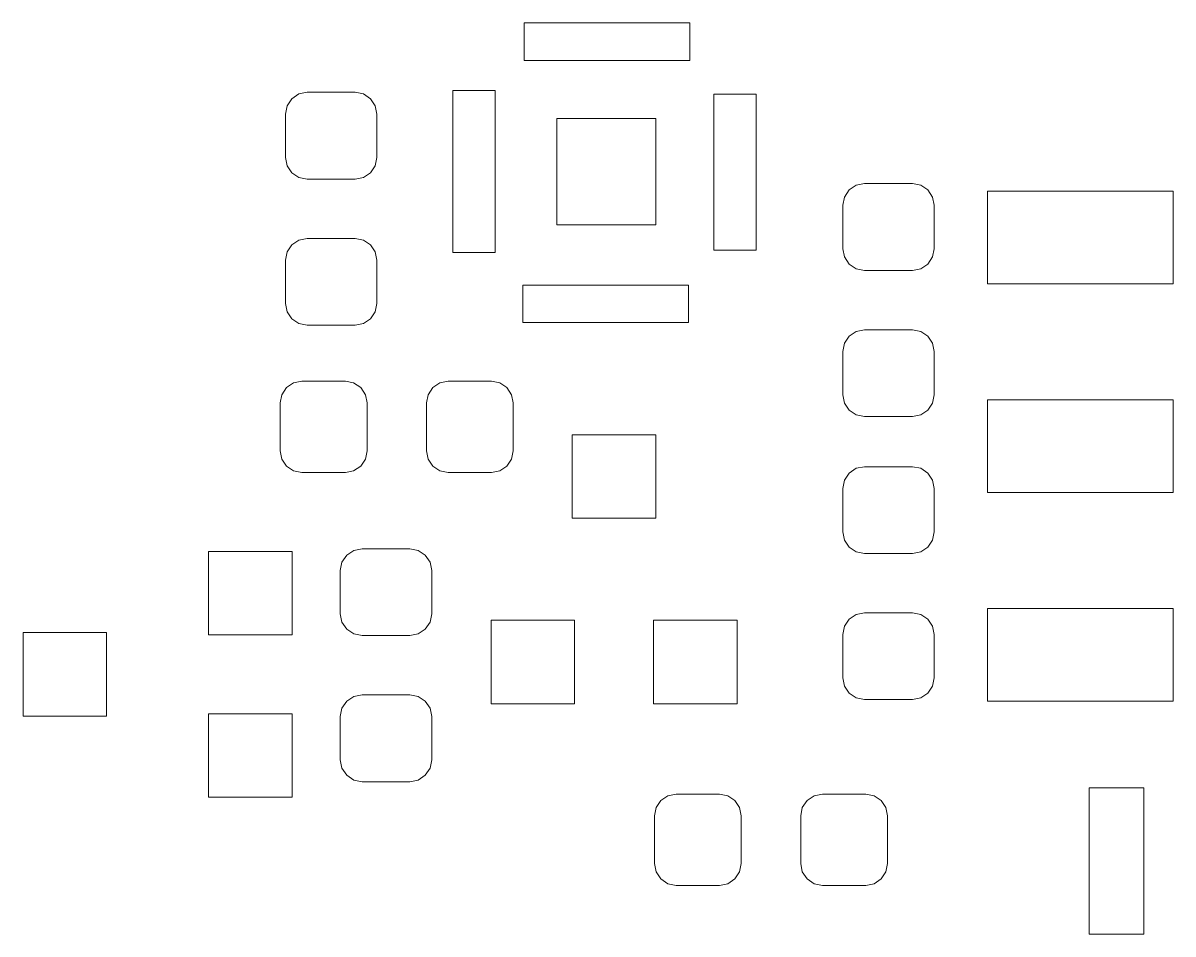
# Model space of a CAD drawing. Header units: millimetres. Extents: x -38 to 35, y -96 to 126.
# Drawn here: x 14.05 to 26.63, y 115.55 to 125.53 of the extents above; entities that cross this region are included whole.
import ezdxf

# ---------------------------------------------------------------- set-up
doc = ezdxf.new("R2010")
doc.units = ezdxf.units.MM
doc.header["$MEASUREMENT"] = 0
doc.layers.add('Layer 1', color=7, linetype='Continuous')

msp = doc.modelspace()

# ---------------------------------------------------------------- linework, layer by layer
at = {"layer": 'Layer 1', "color": 250, "lineweight": 20}
for points in [[(21.3439, 125.1182), (21.3439, 125.1182), (19.5314, 125.1182), (19.5314, 125.1182), (19.5314, 125.1182), (19.5314, 125.1182), (19.5314, 125.5284), (19.5314, 125.5284), (19.5314, 125.5284), (19.5314, 125.5284), (21.3439, 125.5284), (21.3439, 125.5284), (21.3439, 125.5284), (21.3439, 125.5284), (21.3439, 125.1182), (21.3439, 125.1182)], [(19.2139, 123.0148), (19.2139, 123.0148), (18.7509, 123.0148), (18.7509, 123.0148), (18.7509, 123.0148), (18.7509, 123.0148), (18.7509, 124.7876), (18.7509, 124.7876), (18.7509, 124.7876), (18.7509, 124.7876), (19.2139, 124.7876), (19.2139, 124.7876), (19.2139, 124.7876), (19.2139, 124.7876), (19.2139, 123.0148), (19.2139, 123.0148)], [(22.0715, 123.0414), (22.0715, 123.0414), (21.6085, 123.0414), (21.6085, 123.0414), (21.6085, 123.0414), (21.6085, 123.0414), (21.6085, 124.7479), (21.6085, 124.7479), (21.6085, 124.7479), (21.6085, 124.7479), (22.0715, 124.7479), (22.0715, 124.7479), (22.0715, 124.7479), (22.0715, 124.7479), (22.0715, 123.0414), (22.0715, 123.0414)], [(20.9735, 123.3192), (20.9735, 123.3192), (19.8887, 123.3192), (19.8887, 123.3192), (19.8887, 123.3192), (19.8887, 123.3192), (19.8887, 124.4834), (19.8887, 124.4834), (19.8887, 124.4834), (19.8887, 124.4834), (20.9735, 124.4834), (20.9735, 124.4834), (20.9735, 124.4834), (20.9735, 124.4834), (20.9735, 123.3192), (20.9735, 123.3192)], [(21.3307, 122.2475), (21.3307, 122.2475), (19.5182, 122.2475), (19.5182, 122.2475), (19.5182, 122.2475), (19.5182, 122.2475), (19.5182, 122.6577), (19.5182, 122.6577), (19.5182, 122.6577), (19.5182, 122.6577), (21.3307, 122.6577), (21.3307, 122.6577), (21.3307, 122.6577), (21.3307, 122.6577), (21.3307, 122.2475), (21.3307, 122.2475)]]:
    msp.add_open_spline(points, degree=3, knots=[0, 0, 0, 0, 0.2, 0.2, 0.2, 0.2, 0.4, 0.4, 0.4, 0.4, 0.6, 0.6, 0.6, 0.6, 1, 1, 1, 1], dxfattribs=at)
at = {"layer": 'Layer 1', "lineweight": 9}
for points, knots in [([(17.6822, 123.819), (17.6822, 123.819), (17.7731, 123.8371), (17.7731, 123.8371), (17.7731, 123.8371), (17.7731, 123.8371), (17.8501, 123.8886), (17.8501, 123.8886), (17.8501, 123.8886), (17.8501, 123.8886), (17.9016, 123.9656), (17.9016, 123.9656), (17.9016, 123.9656), (17.9016, 123.9656), (17.9197, 124.0565), (17.9197, 124.0565), (17.9197, 124.0565), (17.9197, 124.0565), (17.9197, 124.5315), (17.9197, 124.5315), (17.9197, 124.5315), (17.9197, 124.5315), (17.9016, 124.6224), (17.9016, 124.6224), (17.9016, 124.6224), (17.9016, 124.6224), (17.8501, 124.6994), (17.8501, 124.6994), (17.8501, 124.6994), (17.8501, 124.6994), (17.7731, 124.7509), (17.7731, 124.7509), (17.7731, 124.7509), (17.7731, 124.7509), (17.6822, 124.769), (17.6822, 124.769), (17.6822, 124.769), (17.6822, 124.769), (17.1572, 124.769), (17.1572, 124.769), (17.1572, 124.769), (17.1572, 124.769), (17.0663, 124.7509), (17.0663, 124.7509), (17.0663, 124.7509), (17.0663, 124.7509), (16.9893, 124.6994), (16.9893, 124.6994), (16.9893, 124.6994), (16.9893, 124.6994), (16.9378, 124.6224), (16.9378, 124.6224), (16.9378, 124.6224), (16.9378, 124.6224), (16.9197, 124.5315), (16.9197, 124.5315), (16.9197, 124.5315), (16.9197, 124.5315), (16.9197, 124.0565), (16.9197, 124.0565), (16.9197, 124.0565), (16.9197, 124.0565), (16.9378, 123.9656), (16.9378, 123.9656), (16.9378, 123.9656), (16.9378, 123.9656), (16.9893, 123.8886), (16.9893, 123.8886), (16.9893, 123.8886), (16.9893, 123.8886), (17.0663, 123.8371), (17.0663, 123.8371), (17.0663, 123.8371), (17.0663, 123.8371), (17.1572, 123.819), (17.1572, 123.819), (17.1572, 123.819), (17.1572, 123.819), (17.6822, 123.819), (17.6822, 123.819)], [0, 0, 0, 0, 0.047619, 0.047619, 0.047619, 0.047619, 0.0952381, 0.0952381, 0.0952381, 0.0952381, 0.1428571, 0.1428571, 0.1428571, 0.1428571, 0.1904762, 0.1904762, 0.1904762, 0.1904762, 0.2380952, 0.2380952, 0.2380952, 0.2380952, 0.2857143, 0.2857143, 0.2857143, 0.2857143, 0.3333333, 0.3333333, 0.3333333, 0.3333333, 0.3809524, 0.3809524, 0.3809524, 0.3809524, 0.4285714, 0.4285714, 0.4285714, 0.4285714, 0.4761905, 0.4761905, 0.4761905, 0.4761905, 0.5238095, 0.5238095, 0.5238095, 0.5238095, 0.5714286, 0.5714286, 0.5714286, 0.5714286, 0.6190476, 0.6190476, 0.6190476, 0.6190476, 0.6666667, 0.6666667, 0.6666667, 0.6666667, 0.7142857, 0.7142857, 0.7142857, 0.7142857, 0.7619048, 0.7619048, 0.7619048, 0.7619048, 0.8095238, 0.8095238, 0.8095238, 0.8095238, 0.8571429, 0.8571429, 0.8571429, 0.8571429, 0.9047619, 0.9047619, 0.9047619, 0.9047619, 1, 1, 1, 1]), ([(23.7822, 122.819), (23.7822, 122.819), (23.8731, 122.8371), (23.8731, 122.8371), (23.8731, 122.8371), (23.8731, 122.8371), (23.9501, 122.8886), (23.9501, 122.8886), (23.9501, 122.8886), (23.9501, 122.8886), (24.0016, 122.9656), (24.0016, 122.9656), (24.0016, 122.9656), (24.0016, 122.9656), (24.0197, 123.0565), (24.0197, 123.0565), (24.0197, 123.0565), (24.0197, 123.0565), (24.0197, 123.5315), (24.0197, 123.5315), (24.0197, 123.5315), (24.0197, 123.5315), (24.0016, 123.6224), (24.0016, 123.6224), (24.0016, 123.6224), (24.0016, 123.6224), (23.9501, 123.6994), (23.9501, 123.6994), (23.9501, 123.6994), (23.9501, 123.6994), (23.8731, 123.7509), (23.8731, 123.7509), (23.8731, 123.7509), (23.8731, 123.7509), (23.7822, 123.769), (23.7822, 123.769), (23.7822, 123.769), (23.7822, 123.769), (23.2572, 123.769), (23.2572, 123.769), (23.2572, 123.769), (23.2572, 123.769), (23.1663, 123.7509), (23.1663, 123.7509), (23.1663, 123.7509), (23.1663, 123.7509), (23.0893, 123.6994), (23.0893, 123.6994), (23.0893, 123.6994), (23.0893, 123.6994), (23.0378, 123.6224), (23.0378, 123.6224), (23.0378, 123.6224), (23.0378, 123.6224), (23.0197, 123.5315), (23.0197, 123.5315), (23.0197, 123.5315), (23.0197, 123.5315), (23.0197, 123.0565), (23.0197, 123.0565), (23.0197, 123.0565), (23.0197, 123.0565), (23.0378, 122.9656), (23.0378, 122.9656), (23.0378, 122.9656), (23.0378, 122.9656), (23.0893, 122.8886), (23.0893, 122.8886), (23.0893, 122.8886), (23.0893, 122.8886), (23.1663, 122.8371), (23.1663, 122.8371), (23.1663, 122.8371), (23.1663, 122.8371), (23.2572, 122.819), (23.2572, 122.819), (23.2572, 122.819), (23.2572, 122.819), (23.7822, 122.819), (23.7822, 122.819)], [0, 0, 0, 0, 0.047619, 0.047619, 0.047619, 0.047619, 0.0952381, 0.0952381, 0.0952381, 0.0952381, 0.1428571, 0.1428571, 0.1428571, 0.1428571, 0.1904762, 0.1904762, 0.1904762, 0.1904762, 0.2380952, 0.2380952, 0.2380952, 0.2380952, 0.2857143, 0.2857143, 0.2857143, 0.2857143, 0.3333333, 0.3333333, 0.3333333, 0.3333333, 0.3809524, 0.3809524, 0.3809524, 0.3809524, 0.4285714, 0.4285714, 0.4285714, 0.4285714, 0.4761905, 0.4761905, 0.4761905, 0.4761905, 0.5238095, 0.5238095, 0.5238095, 0.5238095, 0.5714286, 0.5714286, 0.5714286, 0.5714286, 0.6190476, 0.6190476, 0.6190476, 0.6190476, 0.6666667, 0.6666667, 0.6666667, 0.6666667, 0.7142857, 0.7142857, 0.7142857, 0.7142857, 0.7619048, 0.7619048, 0.7619048, 0.7619048, 0.8095238, 0.8095238, 0.8095238, 0.8095238, 0.8571429, 0.8571429, 0.8571429, 0.8571429, 0.9047619, 0.9047619, 0.9047619, 0.9047619, 1, 1, 1, 1]), ([(26.6337, 123.688), (26.6337, 123.688), (24.6017, 123.688), (24.6017, 123.688), (24.6017, 123.688), (24.6017, 123.688), (24.6017, 122.672), (24.6017, 122.672), (24.6017, 122.672), (24.6017, 122.672), (26.6337, 122.672), (26.6337, 122.672), (26.6337, 122.672), (26.6337, 122.672), (26.6337, 123.688), (26.6337, 123.688)], [0, 0, 0, 0, 0.2, 0.2, 0.2, 0.2, 0.4, 0.4, 0.4, 0.4, 0.6, 0.6, 0.6, 0.6, 1, 1, 1, 1]), ([(17.6822, 122.219), (17.6822, 122.219), (17.7731, 122.2371), (17.7731, 122.2371), (17.7731, 122.2371), (17.7731, 122.2371), (17.8501, 122.2886), (17.8501, 122.2886), (17.8501, 122.2886), (17.8501, 122.2886), (17.9016, 122.3656), (17.9016, 122.3656), (17.9016, 122.3656), (17.9016, 122.3656), (17.9197, 122.4565), (17.9197, 122.4565), (17.9197, 122.4565), (17.9197, 122.4565), (17.9197, 122.9315), (17.9197, 122.9315), (17.9197, 122.9315), (17.9197, 122.9315), (17.9016, 123.0224), (17.9016, 123.0224), (17.9016, 123.0224), (17.9016, 123.0224), (17.8501, 123.0994), (17.8501, 123.0994), (17.8501, 123.0994), (17.8501, 123.0994), (17.7731, 123.1509), (17.7731, 123.1509), (17.7731, 123.1509), (17.7731, 123.1509), (17.6822, 123.169), (17.6822, 123.169), (17.6822, 123.169), (17.6822, 123.169), (17.1572, 123.169), (17.1572, 123.169), (17.1572, 123.169), (17.1572, 123.169), (17.0663, 123.1509), (17.0663, 123.1509), (17.0663, 123.1509), (17.0663, 123.1509), (16.9893, 123.0994), (16.9893, 123.0994), (16.9893, 123.0994), (16.9893, 123.0994), (16.9378, 123.0224), (16.9378, 123.0224), (16.9378, 123.0224), (16.9378, 123.0224), (16.9197, 122.9315), (16.9197, 122.9315), (16.9197, 122.9315), (16.9197, 122.9315), (16.9197, 122.4565), (16.9197, 122.4565), (16.9197, 122.4565), (16.9197, 122.4565), (16.9378, 122.3656), (16.9378, 122.3656), (16.9378, 122.3656), (16.9378, 122.3656), (16.9893, 122.2886), (16.9893, 122.2886), (16.9893, 122.2886), (16.9893, 122.2886), (17.0663, 122.2371), (17.0663, 122.2371), (17.0663, 122.2371), (17.0663, 122.2371), (17.1572, 122.219), (17.1572, 122.219), (17.1572, 122.219), (17.1572, 122.219), (17.6822, 122.219), (17.6822, 122.219)], [0, 0, 0, 0, 0.047619, 0.047619, 0.047619, 0.047619, 0.0952381, 0.0952381, 0.0952381, 0.0952381, 0.1428571, 0.1428571, 0.1428571, 0.1428571, 0.1904762, 0.1904762, 0.1904762, 0.1904762, 0.2380952, 0.2380952, 0.2380952, 0.2380952, 0.2857143, 0.2857143, 0.2857143, 0.2857143, 0.3333333, 0.3333333, 0.3333333, 0.3333333, 0.3809524, 0.3809524, 0.3809524, 0.3809524, 0.4285714, 0.4285714, 0.4285714, 0.4285714, 0.4761905, 0.4761905, 0.4761905, 0.4761905, 0.5238095, 0.5238095, 0.5238095, 0.5238095, 0.5714286, 0.5714286, 0.5714286, 0.5714286, 0.6190476, 0.6190476, 0.6190476, 0.6190476, 0.6666667, 0.6666667, 0.6666667, 0.6666667, 0.7142857, 0.7142857, 0.7142857, 0.7142857, 0.7619048, 0.7619048, 0.7619048, 0.7619048, 0.8095238, 0.8095238, 0.8095238, 0.8095238, 0.8571429, 0.8571429, 0.8571429, 0.8571429, 0.9047619, 0.9047619, 0.9047619, 0.9047619, 1, 1, 1, 1]), ([(23.7822, 121.219), (23.7822, 121.219), (23.8731, 121.2371), (23.8731, 121.2371), (23.8731, 121.2371), (23.8731, 121.2371), (23.9501, 121.2886), (23.9501, 121.2886), (23.9501, 121.2886), (23.9501, 121.2886), (24.0016, 121.3656), (24.0016, 121.3656), (24.0016, 121.3656), (24.0016, 121.3656), (24.0197, 121.4565), (24.0197, 121.4565), (24.0197, 121.4565), (24.0197, 121.4565), (24.0197, 121.9315), (24.0197, 121.9315), (24.0197, 121.9315), (24.0197, 121.9315), (24.0016, 122.0224), (24.0016, 122.0224), (24.0016, 122.0224), (24.0016, 122.0224), (23.9501, 122.0994), (23.9501, 122.0994), (23.9501, 122.0994), (23.9501, 122.0994), (23.8731, 122.1509), (23.8731, 122.1509), (23.8731, 122.1509), (23.8731, 122.1509), (23.7822, 122.169), (23.7822, 122.169), (23.7822, 122.169), (23.7822, 122.169), (23.2572, 122.169), (23.2572, 122.169), (23.2572, 122.169), (23.2572, 122.169), (23.1663, 122.1509), (23.1663, 122.1509), (23.1663, 122.1509), (23.1663, 122.1509), (23.0893, 122.0994), (23.0893, 122.0994), (23.0893, 122.0994), (23.0893, 122.0994), (23.0378, 122.0224), (23.0378, 122.0224), (23.0378, 122.0224), (23.0378, 122.0224), (23.0197, 121.9315), (23.0197, 121.9315), (23.0197, 121.9315), (23.0197, 121.9315), (23.0197, 121.4565), (23.0197, 121.4565), (23.0197, 121.4565), (23.0197, 121.4565), (23.0378, 121.3656), (23.0378, 121.3656), (23.0378, 121.3656), (23.0378, 121.3656), (23.0893, 121.2886), (23.0893, 121.2886), (23.0893, 121.2886), (23.0893, 121.2886), (23.1663, 121.2371), (23.1663, 121.2371), (23.1663, 121.2371), (23.1663, 121.2371), (23.2572, 121.219), (23.2572, 121.219), (23.2572, 121.219), (23.2572, 121.219), (23.7822, 121.219), (23.7822, 121.219)], [0, 0, 0, 0, 0.047619, 0.047619, 0.047619, 0.047619, 0.0952381, 0.0952381, 0.0952381, 0.0952381, 0.1428571, 0.1428571, 0.1428571, 0.1428571, 0.1904762, 0.1904762, 0.1904762, 0.1904762, 0.2380952, 0.2380952, 0.2380952, 0.2380952, 0.2857143, 0.2857143, 0.2857143, 0.2857143, 0.3333333, 0.3333333, 0.3333333, 0.3333333, 0.3809524, 0.3809524, 0.3809524, 0.3809524, 0.4285714, 0.4285714, 0.4285714, 0.4285714, 0.4761905, 0.4761905, 0.4761905, 0.4761905, 0.5238095, 0.5238095, 0.5238095, 0.5238095, 0.5714286, 0.5714286, 0.5714286, 0.5714286, 0.6190476, 0.6190476, 0.6190476, 0.6190476, 0.6666667, 0.6666667, 0.6666667, 0.6666667, 0.7142857, 0.7142857, 0.7142857, 0.7142857, 0.7619048, 0.7619048, 0.7619048, 0.7619048, 0.8095238, 0.8095238, 0.8095238, 0.8095238, 0.8571429, 0.8571429, 0.8571429, 0.8571429, 0.9047619, 0.9047619, 0.9047619, 0.9047619, 1, 1, 1, 1]), ([(16.8622, 120.8414), (16.8622, 120.8414), (16.8803, 120.7505), (16.8803, 120.7505), (16.8803, 120.7505), (16.8803, 120.7505), (16.9318, 120.6735), (16.9318, 120.6735), (16.9318, 120.6735), (16.9318, 120.6735), (17.0088, 120.622), (17.0088, 120.622), (17.0088, 120.622), (17.0088, 120.622), (17.0997, 120.6039), (17.0997, 120.6039), (17.0997, 120.6039), (17.0997, 120.6039), (17.5747, 120.6039), (17.5747, 120.6039), (17.5747, 120.6039), (17.5747, 120.6039), (17.6656, 120.622), (17.6656, 120.622), (17.6656, 120.622), (17.6656, 120.622), (17.7426, 120.6735), (17.7426, 120.6735), (17.7426, 120.6735), (17.7426, 120.6735), (17.7941, 120.7505), (17.7941, 120.7505), (17.7941, 120.7505), (17.7941, 120.7505), (17.8122, 120.8414), (17.8122, 120.8414), (17.8122, 120.8414), (17.8122, 120.8414), (17.8122, 121.3664), (17.8122, 121.3664), (17.8122, 121.3664), (17.8122, 121.3664), (17.7941, 121.4573), (17.7941, 121.4573), (17.7941, 121.4573), (17.7941, 121.4573), (17.7426, 121.5343), (17.7426, 121.5343), (17.7426, 121.5343), (17.7426, 121.5343), (17.6656, 121.5858), (17.6656, 121.5858), (17.6656, 121.5858), (17.6656, 121.5858), (17.5747, 121.6039), (17.5747, 121.6039), (17.5747, 121.6039), (17.5747, 121.6039), (17.0997, 121.6039), (17.0997, 121.6039), (17.0997, 121.6039), (17.0997, 121.6039), (17.0088, 121.5858), (17.0088, 121.5858), (17.0088, 121.5858), (17.0088, 121.5858), (16.9318, 121.5343), (16.9318, 121.5343), (16.9318, 121.5343), (16.9318, 121.5343), (16.8803, 121.4573), (16.8803, 121.4573), (16.8803, 121.4573), (16.8803, 121.4573), (16.8622, 121.3664), (16.8622, 121.3664), (16.8622, 121.3664), (16.8622, 121.3664), (16.8622, 120.8414), (16.8622, 120.8414)], [0, 0, 0, 0, 0.047619, 0.047619, 0.047619, 0.047619, 0.0952381, 0.0952381, 0.0952381, 0.0952381, 0.1428571, 0.1428571, 0.1428571, 0.1428571, 0.1904762, 0.1904762, 0.1904762, 0.1904762, 0.2380952, 0.2380952, 0.2380952, 0.2380952, 0.2857143, 0.2857143, 0.2857143, 0.2857143, 0.3333333, 0.3333333, 0.3333333, 0.3333333, 0.3809524, 0.3809524, 0.3809524, 0.3809524, 0.4285714, 0.4285714, 0.4285714, 0.4285714, 0.4761905, 0.4761905, 0.4761905, 0.4761905, 0.5238095, 0.5238095, 0.5238095, 0.5238095, 0.5714286, 0.5714286, 0.5714286, 0.5714286, 0.6190476, 0.6190476, 0.6190476, 0.6190476, 0.6666667, 0.6666667, 0.6666667, 0.6666667, 0.7142857, 0.7142857, 0.7142857, 0.7142857, 0.7619048, 0.7619048, 0.7619048, 0.7619048, 0.8095238, 0.8095238, 0.8095238, 0.8095238, 0.8571429, 0.8571429, 0.8571429, 0.8571429, 0.9047619, 0.9047619, 0.9047619, 0.9047619, 1, 1, 1, 1]), ([(18.4622, 120.8414), (18.4622, 120.8414), (18.4803, 120.7505), (18.4803, 120.7505), (18.4803, 120.7505), (18.4803, 120.7505), (18.5318, 120.6735), (18.5318, 120.6735), (18.5318, 120.6735), (18.5318, 120.6735), (18.6088, 120.622), (18.6088, 120.622), (18.6088, 120.622), (18.6088, 120.622), (18.6997, 120.6039), (18.6997, 120.6039), (18.6997, 120.6039), (18.6997, 120.6039), (19.1747, 120.6039), (19.1747, 120.6039), (19.1747, 120.6039), (19.1747, 120.6039), (19.2656, 120.622), (19.2656, 120.622), (19.2656, 120.622), (19.2656, 120.622), (19.3426, 120.6735), (19.3426, 120.6735), (19.3426, 120.6735), (19.3426, 120.6735), (19.3941, 120.7505), (19.3941, 120.7505), (19.3941, 120.7505), (19.3941, 120.7505), (19.4122, 120.8414), (19.4122, 120.8414), (19.4122, 120.8414), (19.4122, 120.8414), (19.4122, 121.3664), (19.4122, 121.3664), (19.4122, 121.3664), (19.4122, 121.3664), (19.3941, 121.4573), (19.3941, 121.4573), (19.3941, 121.4573), (19.3941, 121.4573), (19.3426, 121.5343), (19.3426, 121.5343), (19.3426, 121.5343), (19.3426, 121.5343), (19.2656, 121.5858), (19.2656, 121.5858), (19.2656, 121.5858), (19.2656, 121.5858), (19.1747, 121.6039), (19.1747, 121.6039), (19.1747, 121.6039), (19.1747, 121.6039), (18.6997, 121.6039), (18.6997, 121.6039), (18.6997, 121.6039), (18.6997, 121.6039), (18.6088, 121.5858), (18.6088, 121.5858), (18.6088, 121.5858), (18.6088, 121.5858), (18.5318, 121.5343), (18.5318, 121.5343), (18.5318, 121.5343), (18.5318, 121.5343), (18.4803, 121.4573), (18.4803, 121.4573), (18.4803, 121.4573), (18.4803, 121.4573), (18.4622, 121.3664), (18.4622, 121.3664), (18.4622, 121.3664), (18.4622, 121.3664), (18.4622, 120.8414), (18.4622, 120.8414)], [0, 0, 0, 0, 0.047619, 0.047619, 0.047619, 0.047619, 0.0952381, 0.0952381, 0.0952381, 0.0952381, 0.1428571, 0.1428571, 0.1428571, 0.1428571, 0.1904762, 0.1904762, 0.1904762, 0.1904762, 0.2380952, 0.2380952, 0.2380952, 0.2380952, 0.2857143, 0.2857143, 0.2857143, 0.2857143, 0.3333333, 0.3333333, 0.3333333, 0.3333333, 0.3809524, 0.3809524, 0.3809524, 0.3809524, 0.4285714, 0.4285714, 0.4285714, 0.4285714, 0.4761905, 0.4761905, 0.4761905, 0.4761905, 0.5238095, 0.5238095, 0.5238095, 0.5238095, 0.5714286, 0.5714286, 0.5714286, 0.5714286, 0.6190476, 0.6190476, 0.6190476, 0.6190476, 0.6666667, 0.6666667, 0.6666667, 0.6666667, 0.7142857, 0.7142857, 0.7142857, 0.7142857, 0.7619048, 0.7619048, 0.7619048, 0.7619048, 0.8095238, 0.8095238, 0.8095238, 0.8095238, 0.8571429, 0.8571429, 0.8571429, 0.8571429, 0.9047619, 0.9047619, 0.9047619, 0.9047619, 1, 1, 1, 1]), ([(26.6337, 121.402), (26.6337, 121.402), (24.6017, 121.402), (24.6017, 121.402), (24.6017, 121.402), (24.6017, 121.402), (24.6017, 120.386), (24.6017, 120.386), (24.6017, 120.386), (24.6017, 120.386), (26.6337, 120.386), (26.6337, 120.386), (26.6337, 120.386), (26.6337, 120.386), (26.6337, 121.402), (26.6337, 121.402)], [0, 0, 0, 0, 0.2, 0.2, 0.2, 0.2, 0.4, 0.4, 0.4, 0.4, 0.6, 0.6, 0.6, 0.6, 1, 1, 1, 1]), ([(20.9734, 120.1045), (20.9734, 120.1045), (20.9734, 121.0189), (20.9734, 121.0189), (20.9734, 121.0189), (20.9734, 121.0189), (20.059, 121.0189), (20.059, 121.0189), (20.059, 121.0189), (20.059, 121.0189), (20.059, 120.1045), (20.059, 120.1045), (20.059, 120.1045), (20.059, 120.1045), (20.9734, 120.1045), (20.9734, 120.1045)], [0, 0, 0, 0, 0.2, 0.2, 0.2, 0.2, 0.4, 0.4, 0.4, 0.4, 0.6, 0.6, 0.6, 0.6, 1, 1, 1, 1]), ([(23.7822, 119.719), (23.7822, 119.719), (23.8731, 119.7371), (23.8731, 119.7371), (23.8731, 119.7371), (23.8731, 119.7371), (23.9501, 119.7886), (23.9501, 119.7886), (23.9501, 119.7886), (23.9501, 119.7886), (24.0016, 119.8656), (24.0016, 119.8656), (24.0016, 119.8656), (24.0016, 119.8656), (24.0197, 119.9565), (24.0197, 119.9565), (24.0197, 119.9565), (24.0197, 119.9565), (24.0197, 120.4315), (24.0197, 120.4315), (24.0197, 120.4315), (24.0197, 120.4315), (24.0016, 120.5224), (24.0016, 120.5224), (24.0016, 120.5224), (24.0016, 120.5224), (23.9501, 120.5994), (23.9501, 120.5994), (23.9501, 120.5994), (23.9501, 120.5994), (23.8731, 120.6509), (23.8731, 120.6509), (23.8731, 120.6509), (23.8731, 120.6509), (23.7822, 120.669), (23.7822, 120.669), (23.7822, 120.669), (23.7822, 120.669), (23.2572, 120.669), (23.2572, 120.669), (23.2572, 120.669), (23.2572, 120.669), (23.1663, 120.6509), (23.1663, 120.6509), (23.1663, 120.6509), (23.1663, 120.6509), (23.0893, 120.5994), (23.0893, 120.5994), (23.0893, 120.5994), (23.0893, 120.5994), (23.0378, 120.5224), (23.0378, 120.5224), (23.0378, 120.5224), (23.0378, 120.5224), (23.0197, 120.4315), (23.0197, 120.4315), (23.0197, 120.4315), (23.0197, 120.4315), (23.0197, 119.9565), (23.0197, 119.9565), (23.0197, 119.9565), (23.0197, 119.9565), (23.0378, 119.8656), (23.0378, 119.8656), (23.0378, 119.8656), (23.0378, 119.8656), (23.0893, 119.7886), (23.0893, 119.7886), (23.0893, 119.7886), (23.0893, 119.7886), (23.1663, 119.7371), (23.1663, 119.7371), (23.1663, 119.7371), (23.1663, 119.7371), (23.2572, 119.719), (23.2572, 119.719), (23.2572, 119.719), (23.2572, 119.719), (23.7822, 119.719), (23.7822, 119.719)], [0, 0, 0, 0, 0.047619, 0.047619, 0.047619, 0.047619, 0.0952381, 0.0952381, 0.0952381, 0.0952381, 0.1428571, 0.1428571, 0.1428571, 0.1428571, 0.1904762, 0.1904762, 0.1904762, 0.1904762, 0.2380952, 0.2380952, 0.2380952, 0.2380952, 0.2857143, 0.2857143, 0.2857143, 0.2857143, 0.3333333, 0.3333333, 0.3333333, 0.3333333, 0.3809524, 0.3809524, 0.3809524, 0.3809524, 0.4285714, 0.4285714, 0.4285714, 0.4285714, 0.4761905, 0.4761905, 0.4761905, 0.4761905, 0.5238095, 0.5238095, 0.5238095, 0.5238095, 0.5714286, 0.5714286, 0.5714286, 0.5714286, 0.6190476, 0.6190476, 0.6190476, 0.6190476, 0.6666667, 0.6666667, 0.6666667, 0.6666667, 0.7142857, 0.7142857, 0.7142857, 0.7142857, 0.7619048, 0.7619048, 0.7619048, 0.7619048, 0.8095238, 0.8095238, 0.8095238, 0.8095238, 0.8571429, 0.8571429, 0.8571429, 0.8571429, 0.9047619, 0.9047619, 0.9047619, 0.9047619, 1, 1, 1, 1]), ([(16.9929, 119.7402), (16.9929, 119.7402), (16.0785, 119.7402), (16.0785, 119.7402), (16.0785, 119.7402), (16.0785, 119.7402), (16.0785, 118.8258), (16.0785, 118.8258), (16.0785, 118.8258), (16.0785, 118.8258), (16.9929, 118.8258), (16.9929, 118.8258), (16.9929, 118.8258), (16.9929, 118.8258), (16.9929, 119.7402), (16.9929, 119.7402)], [0, 0, 0, 0, 0.2, 0.2, 0.2, 0.2, 0.4, 0.4, 0.4, 0.4, 0.6, 0.6, 0.6, 0.6, 1, 1, 1, 1]), ([(17.7572, 119.769), (17.7572, 119.769), (17.6663, 119.7509), (17.6663, 119.7509), (17.6663, 119.7509), (17.6663, 119.7509), (17.5893, 119.6994), (17.5893, 119.6994), (17.5893, 119.6994), (17.5893, 119.6994), (17.5378, 119.6224), (17.5378, 119.6224), (17.5378, 119.6224), (17.5378, 119.6224), (17.5197, 119.5315), (17.5197, 119.5315), (17.5197, 119.5315), (17.5197, 119.5315), (17.5197, 119.0565), (17.5197, 119.0565), (17.5197, 119.0565), (17.5197, 119.0565), (17.5378, 118.9656), (17.5378, 118.9656), (17.5378, 118.9656), (17.5378, 118.9656), (17.5893, 118.8886), (17.5893, 118.8886), (17.5893, 118.8886), (17.5893, 118.8886), (17.6663, 118.8371), (17.6663, 118.8371), (17.6663, 118.8371), (17.6663, 118.8371), (17.7572, 118.819), (17.7572, 118.819), (17.7572, 118.819), (17.7572, 118.819), (18.2822, 118.819), (18.2822, 118.819), (18.2822, 118.819), (18.2822, 118.819), (18.3731, 118.8371), (18.3731, 118.8371), (18.3731, 118.8371), (18.3731, 118.8371), (18.4501, 118.8886), (18.4501, 118.8886), (18.4501, 118.8886), (18.4501, 118.8886), (18.5016, 118.9656), (18.5016, 118.9656), (18.5016, 118.9656), (18.5016, 118.9656), (18.5197, 119.0565), (18.5197, 119.0565), (18.5197, 119.0565), (18.5197, 119.0565), (18.5197, 119.5315), (18.5197, 119.5315), (18.5197, 119.5315), (18.5197, 119.5315), (18.5016, 119.6224), (18.5016, 119.6224), (18.5016, 119.6224), (18.5016, 119.6224), (18.4501, 119.6994), (18.4501, 119.6994), (18.4501, 119.6994), (18.4501, 119.6994), (18.3731, 119.7509), (18.3731, 119.7509), (18.3731, 119.7509), (18.3731, 119.7509), (18.2822, 119.769), (18.2822, 119.769), (18.2822, 119.769), (18.2822, 119.769), (17.7572, 119.769), (17.7572, 119.769)], [0, 0, 0, 0, 0.047619, 0.047619, 0.047619, 0.047619, 0.0952381, 0.0952381, 0.0952381, 0.0952381, 0.1428571, 0.1428571, 0.1428571, 0.1428571, 0.1904762, 0.1904762, 0.1904762, 0.1904762, 0.2380952, 0.2380952, 0.2380952, 0.2380952, 0.2857143, 0.2857143, 0.2857143, 0.2857143, 0.3333333, 0.3333333, 0.3333333, 0.3333333, 0.3809524, 0.3809524, 0.3809524, 0.3809524, 0.4285714, 0.4285714, 0.4285714, 0.4285714, 0.4761905, 0.4761905, 0.4761905, 0.4761905, 0.5238095, 0.5238095, 0.5238095, 0.5238095, 0.5714286, 0.5714286, 0.5714286, 0.5714286, 0.6190476, 0.6190476, 0.6190476, 0.6190476, 0.6666667, 0.6666667, 0.6666667, 0.6666667, 0.7142857, 0.7142857, 0.7142857, 0.7142857, 0.7619048, 0.7619048, 0.7619048, 0.7619048, 0.8095238, 0.8095238, 0.8095238, 0.8095238, 0.8571429, 0.8571429, 0.8571429, 0.8571429, 0.9047619, 0.9047619, 0.9047619, 0.9047619, 1, 1, 1, 1]), ([(26.6337, 119.116), (26.6337, 119.116), (24.6017, 119.116), (24.6017, 119.116), (24.6017, 119.116), (24.6017, 119.116), (24.6017, 118.1), (24.6017, 118.1), (24.6017, 118.1), (24.6017, 118.1), (26.6337, 118.1), (26.6337, 118.1), (26.6337, 118.1), (26.6337, 118.1), (26.6337, 119.116), (26.6337, 119.116)], [0, 0, 0, 0, 0.2, 0.2, 0.2, 0.2, 0.4, 0.4, 0.4, 0.4, 0.6, 0.6, 0.6, 0.6, 1, 1, 1, 1]), ([(20.0844, 118.0725), (20.0844, 118.0725), (20.0844, 118.9869), (20.0844, 118.9869), (20.0844, 118.9869), (20.0844, 118.9869), (19.17, 118.9869), (19.17, 118.9869), (19.17, 118.9869), (19.17, 118.9869), (19.17, 118.0725), (19.17, 118.0725), (19.17, 118.0725), (19.17, 118.0725), (20.0844, 118.0725), (20.0844, 118.0725)], [0, 0, 0, 0, 0.2, 0.2, 0.2, 0.2, 0.4, 0.4, 0.4, 0.4, 0.6, 0.6, 0.6, 0.6, 1, 1, 1, 1]), ([(21.8624, 118.0725), (21.8624, 118.0725), (21.8624, 118.9869), (21.8624, 118.9869), (21.8624, 118.9869), (21.8624, 118.9869), (20.948, 118.9869), (20.948, 118.9869), (20.948, 118.9869), (20.948, 118.9869), (20.948, 118.0725), (20.948, 118.0725), (20.948, 118.0725), (20.948, 118.0725), (21.8624, 118.0725), (21.8624, 118.0725)], [0, 0, 0, 0, 0.2, 0.2, 0.2, 0.2, 0.4, 0.4, 0.4, 0.4, 0.6, 0.6, 0.6, 0.6, 1, 1, 1, 1]), ([(23.7822, 118.119), (23.7822, 118.119), (23.8731, 118.1371), (23.8731, 118.1371), (23.8731, 118.1371), (23.8731, 118.1371), (23.9501, 118.1886), (23.9501, 118.1886), (23.9501, 118.1886), (23.9501, 118.1886), (24.0016, 118.2656), (24.0016, 118.2656), (24.0016, 118.2656), (24.0016, 118.2656), (24.0197, 118.3565), (24.0197, 118.3565), (24.0197, 118.3565), (24.0197, 118.3565), (24.0197, 118.8315), (24.0197, 118.8315), (24.0197, 118.8315), (24.0197, 118.8315), (24.0016, 118.9224), (24.0016, 118.9224), (24.0016, 118.9224), (24.0016, 118.9224), (23.9501, 118.9994), (23.9501, 118.9994), (23.9501, 118.9994), (23.9501, 118.9994), (23.8731, 119.0509), (23.8731, 119.0509), (23.8731, 119.0509), (23.8731, 119.0509), (23.7822, 119.069), (23.7822, 119.069), (23.7822, 119.069), (23.7822, 119.069), (23.2572, 119.069), (23.2572, 119.069), (23.2572, 119.069), (23.2572, 119.069), (23.1663, 119.0509), (23.1663, 119.0509), (23.1663, 119.0509), (23.1663, 119.0509), (23.0893, 118.9994), (23.0893, 118.9994), (23.0893, 118.9994), (23.0893, 118.9994), (23.0378, 118.9224), (23.0378, 118.9224), (23.0378, 118.9224), (23.0378, 118.9224), (23.0197, 118.8315), (23.0197, 118.8315), (23.0197, 118.8315), (23.0197, 118.8315), (23.0197, 118.3565), (23.0197, 118.3565), (23.0197, 118.3565), (23.0197, 118.3565), (23.0378, 118.2656), (23.0378, 118.2656), (23.0378, 118.2656), (23.0378, 118.2656), (23.0893, 118.1886), (23.0893, 118.1886), (23.0893, 118.1886), (23.0893, 118.1886), (23.1663, 118.1371), (23.1663, 118.1371), (23.1663, 118.1371), (23.1663, 118.1371), (23.2572, 118.119), (23.2572, 118.119), (23.2572, 118.119), (23.2572, 118.119), (23.7822, 118.119), (23.7822, 118.119)], [0, 0, 0, 0, 0.047619, 0.047619, 0.047619, 0.047619, 0.0952381, 0.0952381, 0.0952381, 0.0952381, 0.1428571, 0.1428571, 0.1428571, 0.1428571, 0.1904762, 0.1904762, 0.1904762, 0.1904762, 0.2380952, 0.2380952, 0.2380952, 0.2380952, 0.2857143, 0.2857143, 0.2857143, 0.2857143, 0.3333333, 0.3333333, 0.3333333, 0.3333333, 0.3809524, 0.3809524, 0.3809524, 0.3809524, 0.4285714, 0.4285714, 0.4285714, 0.4285714, 0.4761905, 0.4761905, 0.4761905, 0.4761905, 0.5238095, 0.5238095, 0.5238095, 0.5238095, 0.5714286, 0.5714286, 0.5714286, 0.5714286, 0.6190476, 0.6190476, 0.6190476, 0.6190476, 0.6666667, 0.6666667, 0.6666667, 0.6666667, 0.7142857, 0.7142857, 0.7142857, 0.7142857, 0.7619048, 0.7619048, 0.7619048, 0.7619048, 0.8095238, 0.8095238, 0.8095238, 0.8095238, 0.8571429, 0.8571429, 0.8571429, 0.8571429, 0.9047619, 0.9047619, 0.9047619, 0.9047619, 1, 1, 1, 1]), ([(14.9609, 118.8512), (14.9609, 118.8512), (14.0465, 118.8512), (14.0465, 118.8512), (14.0465, 118.8512), (14.0465, 118.8512), (14.0465, 117.9368), (14.0465, 117.9368), (14.0465, 117.9368), (14.0465, 117.9368), (14.9609, 117.9368), (14.9609, 117.9368), (14.9609, 117.9368), (14.9609, 117.9368), (14.9609, 118.8512), (14.9609, 118.8512)], [0, 0, 0, 0, 0.2, 0.2, 0.2, 0.2, 0.4, 0.4, 0.4, 0.4, 0.6, 0.6, 0.6, 0.6, 1, 1, 1, 1]), ([(17.7572, 118.169), (17.7572, 118.169), (17.6663, 118.1509), (17.6663, 118.1509), (17.6663, 118.1509), (17.6663, 118.1509), (17.5893, 118.0994), (17.5893, 118.0994), (17.5893, 118.0994), (17.5893, 118.0994), (17.5378, 118.0224), (17.5378, 118.0224), (17.5378, 118.0224), (17.5378, 118.0224), (17.5197, 117.9315), (17.5197, 117.9315), (17.5197, 117.9315), (17.5197, 117.9315), (17.5197, 117.4565), (17.5197, 117.4565), (17.5197, 117.4565), (17.5197, 117.4565), (17.5378, 117.3656), (17.5378, 117.3656), (17.5378, 117.3656), (17.5378, 117.3656), (17.5893, 117.2886), (17.5893, 117.2886), (17.5893, 117.2886), (17.5893, 117.2886), (17.6663, 117.2371), (17.6663, 117.2371), (17.6663, 117.2371), (17.6663, 117.2371), (17.7572, 117.219), (17.7572, 117.219), (17.7572, 117.219), (17.7572, 117.219), (18.2822, 117.219), (18.2822, 117.219), (18.2822, 117.219), (18.2822, 117.219), (18.3731, 117.2371), (18.3731, 117.2371), (18.3731, 117.2371), (18.3731, 117.2371), (18.4501, 117.2886), (18.4501, 117.2886), (18.4501, 117.2886), (18.4501, 117.2886), (18.5016, 117.3656), (18.5016, 117.3656), (18.5016, 117.3656), (18.5016, 117.3656), (18.5197, 117.4565), (18.5197, 117.4565), (18.5197, 117.4565), (18.5197, 117.4565), (18.5197, 117.9315), (18.5197, 117.9315), (18.5197, 117.9315), (18.5197, 117.9315), (18.5016, 118.0224), (18.5016, 118.0224), (18.5016, 118.0224), (18.5016, 118.0224), (18.4501, 118.0994), (18.4501, 118.0994), (18.4501, 118.0994), (18.4501, 118.0994), (18.3731, 118.1509), (18.3731, 118.1509), (18.3731, 118.1509), (18.3731, 118.1509), (18.2822, 118.169), (18.2822, 118.169), (18.2822, 118.169), (18.2822, 118.169), (17.7572, 118.169), (17.7572, 118.169)], [0, 0, 0, 0, 0.047619, 0.047619, 0.047619, 0.047619, 0.0952381, 0.0952381, 0.0952381, 0.0952381, 0.1428571, 0.1428571, 0.1428571, 0.1428571, 0.1904762, 0.1904762, 0.1904762, 0.1904762, 0.2380952, 0.2380952, 0.2380952, 0.2380952, 0.2857143, 0.2857143, 0.2857143, 0.2857143, 0.3333333, 0.3333333, 0.3333333, 0.3333333, 0.3809524, 0.3809524, 0.3809524, 0.3809524, 0.4285714, 0.4285714, 0.4285714, 0.4285714, 0.4761905, 0.4761905, 0.4761905, 0.4761905, 0.5238095, 0.5238095, 0.5238095, 0.5238095, 0.5714286, 0.5714286, 0.5714286, 0.5714286, 0.6190476, 0.6190476, 0.6190476, 0.6190476, 0.6666667, 0.6666667, 0.6666667, 0.6666667, 0.7142857, 0.7142857, 0.7142857, 0.7142857, 0.7619048, 0.7619048, 0.7619048, 0.7619048, 0.8095238, 0.8095238, 0.8095238, 0.8095238, 0.8571429, 0.8571429, 0.8571429, 0.8571429, 0.9047619, 0.9047619, 0.9047619, 0.9047619, 1, 1, 1, 1]), ([(16.9929, 117.9622), (16.9929, 117.9622), (16.0785, 117.9622), (16.0785, 117.9622), (16.0785, 117.9622), (16.0785, 117.9622), (16.0785, 117.0478), (16.0785, 117.0478), (16.0785, 117.0478), (16.0785, 117.0478), (16.9929, 117.0478), (16.9929, 117.0478), (16.9929, 117.0478), (16.9929, 117.0478), (16.9929, 117.9622), (16.9929, 117.9622)], [0, 0, 0, 0, 0.2, 0.2, 0.2, 0.2, 0.4, 0.4, 0.4, 0.4, 0.6, 0.6, 0.6, 0.6, 1, 1, 1, 1]), ([(21.9085, 116.8461), (21.9085, 116.8461), (21.8904, 116.937), (21.8904, 116.937), (21.8904, 116.937), (21.8904, 116.937), (21.8389, 117.014), (21.8389, 117.014), (21.8389, 117.014), (21.8389, 117.014), (21.7619, 117.0655), (21.7619, 117.0655), (21.7619, 117.0655), (21.7619, 117.0655), (21.671, 117.0836), (21.671, 117.0836), (21.671, 117.0836), (21.671, 117.0836), (21.196, 117.0836), (21.196, 117.0836), (21.196, 117.0836), (21.196, 117.0836), (21.1051, 117.0655), (21.1051, 117.0655), (21.1051, 117.0655), (21.1051, 117.0655), (21.0281, 117.014), (21.0281, 117.014), (21.0281, 117.014), (21.0281, 117.014), (20.9766, 116.937), (20.9766, 116.937), (20.9766, 116.937), (20.9766, 116.937), (20.9585, 116.8461), (20.9585, 116.8461), (20.9585, 116.8461), (20.9585, 116.8461), (20.9585, 116.3211), (20.9585, 116.3211), (20.9585, 116.3211), (20.9585, 116.3211), (20.9766, 116.2302), (20.9766, 116.2302), (20.9766, 116.2302), (20.9766, 116.2302), (21.0281, 116.1532), (21.0281, 116.1532), (21.0281, 116.1532), (21.0281, 116.1532), (21.1051, 116.1017), (21.1051, 116.1017), (21.1051, 116.1017), (21.1051, 116.1017), (21.196, 116.0836), (21.196, 116.0836), (21.196, 116.0836), (21.196, 116.0836), (21.671, 116.0836), (21.671, 116.0836), (21.671, 116.0836), (21.671, 116.0836), (21.7619, 116.1017), (21.7619, 116.1017), (21.7619, 116.1017), (21.7619, 116.1017), (21.8389, 116.1532), (21.8389, 116.1532), (21.8389, 116.1532), (21.8389, 116.1532), (21.8904, 116.2302), (21.8904, 116.2302), (21.8904, 116.2302), (21.8904, 116.2302), (21.9085, 116.3211), (21.9085, 116.3211), (21.9085, 116.3211), (21.9085, 116.3211), (21.9085, 116.8461), (21.9085, 116.8461)], [0, 0, 0, 0, 0.047619, 0.047619, 0.047619, 0.047619, 0.0952381, 0.0952381, 0.0952381, 0.0952381, 0.1428571, 0.1428571, 0.1428571, 0.1428571, 0.1904762, 0.1904762, 0.1904762, 0.1904762, 0.2380952, 0.2380952, 0.2380952, 0.2380952, 0.2857143, 0.2857143, 0.2857143, 0.2857143, 0.3333333, 0.3333333, 0.3333333, 0.3333333, 0.3809524, 0.3809524, 0.3809524, 0.3809524, 0.4285714, 0.4285714, 0.4285714, 0.4285714, 0.4761905, 0.4761905, 0.4761905, 0.4761905, 0.5238095, 0.5238095, 0.5238095, 0.5238095, 0.5714286, 0.5714286, 0.5714286, 0.5714286, 0.6190476, 0.6190476, 0.6190476, 0.6190476, 0.6666667, 0.6666667, 0.6666667, 0.6666667, 0.7142857, 0.7142857, 0.7142857, 0.7142857, 0.7619048, 0.7619048, 0.7619048, 0.7619048, 0.8095238, 0.8095238, 0.8095238, 0.8095238, 0.8571429, 0.8571429, 0.8571429, 0.8571429, 0.9047619, 0.9047619, 0.9047619, 0.9047619, 1, 1, 1, 1]), ([(23.5085, 116.8461), (23.5085, 116.8461), (23.4904, 116.937), (23.4904, 116.937), (23.4904, 116.937), (23.4904, 116.937), (23.4389, 117.014), (23.4389, 117.014), (23.4389, 117.014), (23.4389, 117.014), (23.3619, 117.0655), (23.3619, 117.0655), (23.3619, 117.0655), (23.3619, 117.0655), (23.271, 117.0836), (23.271, 117.0836), (23.271, 117.0836), (23.271, 117.0836), (22.796, 117.0836), (22.796, 117.0836), (22.796, 117.0836), (22.796, 117.0836), (22.7051, 117.0655), (22.7051, 117.0655), (22.7051, 117.0655), (22.7051, 117.0655), (22.6281, 117.014), (22.6281, 117.014), (22.6281, 117.014), (22.6281, 117.014), (22.5766, 116.937), (22.5766, 116.937), (22.5766, 116.937), (22.5766, 116.937), (22.5585, 116.8461), (22.5585, 116.8461), (22.5585, 116.8461), (22.5585, 116.8461), (22.5585, 116.3211), (22.5585, 116.3211), (22.5585, 116.3211), (22.5585, 116.3211), (22.5766, 116.2302), (22.5766, 116.2302), (22.5766, 116.2302), (22.5766, 116.2302), (22.6281, 116.1532), (22.6281, 116.1532), (22.6281, 116.1532), (22.6281, 116.1532), (22.7051, 116.1017), (22.7051, 116.1017), (22.7051, 116.1017), (22.7051, 116.1017), (22.796, 116.0836), (22.796, 116.0836), (22.796, 116.0836), (22.796, 116.0836), (23.271, 116.0836), (23.271, 116.0836), (23.271, 116.0836), (23.271, 116.0836), (23.3619, 116.1017), (23.3619, 116.1017), (23.3619, 116.1017), (23.3619, 116.1017), (23.4389, 116.1532), (23.4389, 116.1532), (23.4389, 116.1532), (23.4389, 116.1532), (23.4904, 116.2302), (23.4904, 116.2302), (23.4904, 116.2302), (23.4904, 116.2302), (23.5085, 116.3211), (23.5085, 116.3211), (23.5085, 116.3211), (23.5085, 116.3211), (23.5085, 116.8461), (23.5085, 116.8461)], [0, 0, 0, 0, 0.047619, 0.047619, 0.047619, 0.047619, 0.0952381, 0.0952381, 0.0952381, 0.0952381, 0.1428571, 0.1428571, 0.1428571, 0.1428571, 0.1904762, 0.1904762, 0.1904762, 0.1904762, 0.2380952, 0.2380952, 0.2380952, 0.2380952, 0.2857143, 0.2857143, 0.2857143, 0.2857143, 0.3333333, 0.3333333, 0.3333333, 0.3333333, 0.3809524, 0.3809524, 0.3809524, 0.3809524, 0.4285714, 0.4285714, 0.4285714, 0.4285714, 0.4761905, 0.4761905, 0.4761905, 0.4761905, 0.5238095, 0.5238095, 0.5238095, 0.5238095, 0.5714286, 0.5714286, 0.5714286, 0.5714286, 0.6190476, 0.6190476, 0.6190476, 0.6190476, 0.6666667, 0.6666667, 0.6666667, 0.6666667, 0.7142857, 0.7142857, 0.7142857, 0.7142857, 0.7619048, 0.7619048, 0.7619048, 0.7619048, 0.8095238, 0.8095238, 0.8095238, 0.8095238, 0.8571429, 0.8571429, 0.8571429, 0.8571429, 0.9047619, 0.9047619, 0.9047619, 0.9047619, 1, 1, 1, 1])]:
    msp.add_open_spline(points, degree=3, knots=knots, dxfattribs=at)
at = {"layer": 'Layer 1', "color": 250, "lineweight": 9}
msp.add_open_spline([(26.3147, 115.5505), (26.3147, 115.5505), (26.3147, 117.1505), (26.3147, 117.1505), (26.3147, 117.1505), (26.3147, 117.1505), (25.7147, 117.1505), (25.7147, 117.1505), (25.7147, 117.1505), (25.7147, 117.1505), (25.7147, 115.5505), (25.7147, 115.5505), (25.7147, 115.5505), (25.7147, 115.5505), (26.3147, 115.5505), (26.3147, 115.5505)], degree=3, knots=[0, 0, 0, 0, 0.2, 0.2, 0.2, 0.2, 0.4, 0.4, 0.4, 0.4, 0.6, 0.6, 0.6, 0.6, 1, 1, 1, 1], dxfattribs=at)

doc.saveas('drawing.dxf')
